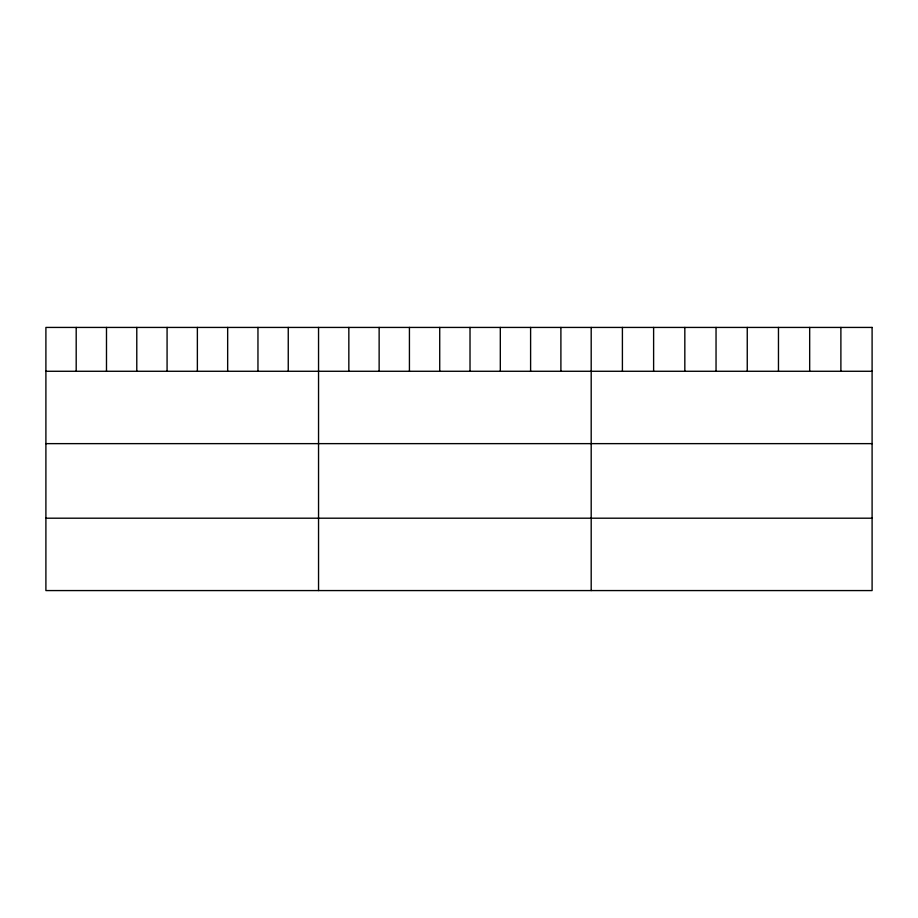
<?xml version="1.0" encoding="UTF-8"?>
<svg xmlns="http://www.w3.org/2000/svg" width="918" height="918" viewBox="0 0 918 918"><rect width="100%" height="100%" fill="white"/><g stroke="black" fill="none" stroke-linecap="round" stroke-linejoin="round"><path stroke-width="1.38" d="M45.9 371.274L872.1 371.274M45.9 443.635L872.1 443.635M45.9 518.2L872.1 518.2M840.888 327.428L840.888 371.274M809.676 327.428L809.676 371.274M778.464 327.428L778.464 371.274M747.252 327.428L747.252 371.274M716.04 327.428L716.04 371.274M684.828 327.428L684.828 371.274M653.616 327.428L653.616 371.274M622.404 327.428L622.404 371.274M591.192 327.428L591.192 590.572M560.898 327.428L560.898 371.274M530.604 327.428L530.604 371.274M500.31 327.428L500.31 371.274M470.016 327.428L470.016 371.274M439.722 327.428L439.722 371.274M409.428 327.428L409.428 371.274M379.134 327.428L379.134 371.274M348.84 327.428L348.84 371.274M318.546 327.428L318.546 590.572M288.252 327.428L288.252 371.274M257.958 327.428L257.958 371.274M227.664 327.428L227.664 371.274M197.37 327.428L197.37 371.274M167.076 327.428L167.076 371.274M136.782 327.428L136.782 371.274M106.488 327.428L106.488 371.274M76.194 327.428L76.194 371.274M872.1 327.428L45.9 327.428L45.9 590.572L872.1 590.572L872.1 327.428"/></g></svg>
